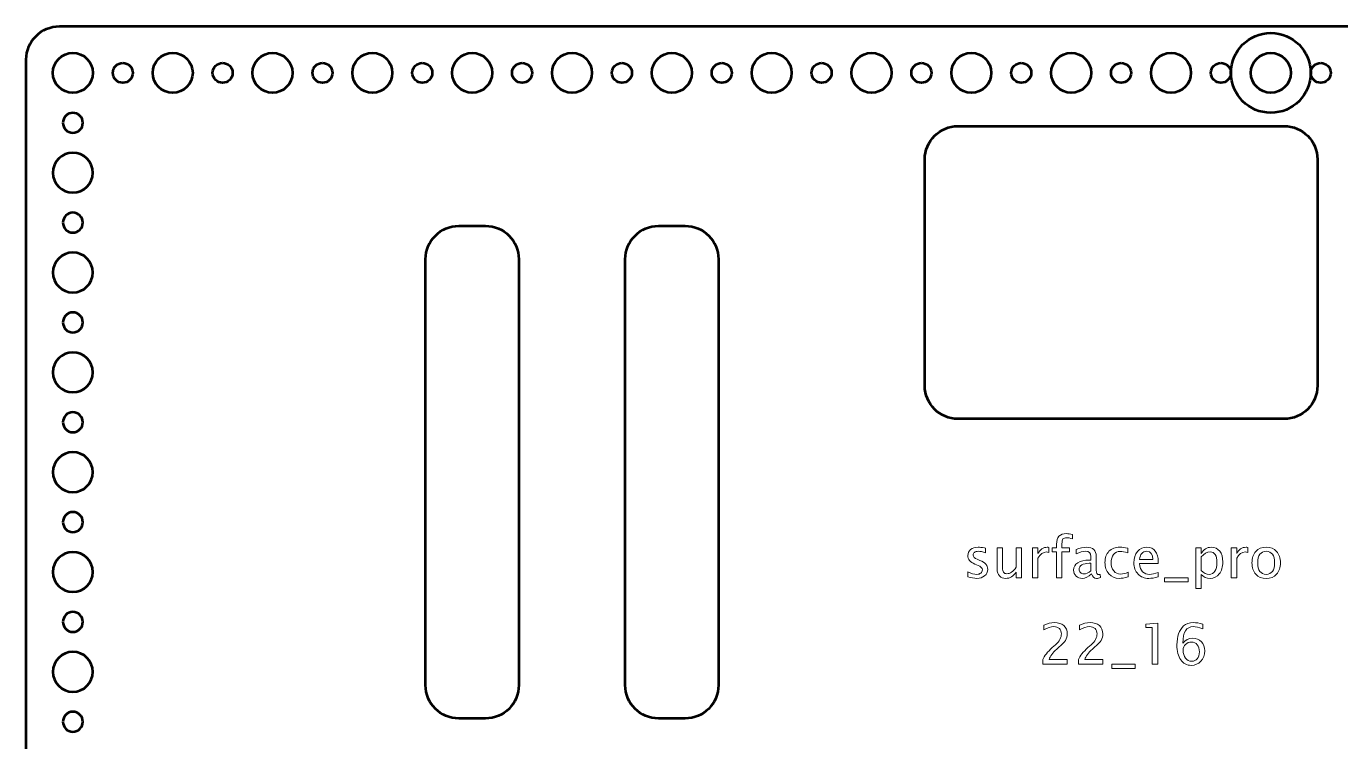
# Model space of a CAD drawing. Header units: centimetres. Extents: x -16.4 to 16.4, y -22.8 to 22.8.
# Drawn here: x -16.45 to 3.3, y 12.07 to 22.82 of the extents above; entities that cross this region are included whole.
import ezdxf

# ---------------------------------------------------------------- set-up
doc = ezdxf.new("R2010")
doc.units = ezdxf.units.CM
doc.header["$MEASUREMENT"] = 0
doc.layers.add('Layer 1', color=7, linetype='Continuous')

msp = doc.modelspace()

# ---------------------------------------------------------------- linework, layer by layer
at = {"layer": 'Layer 1', "color": 4, "lineweight": 53}
msp.add_ellipse((2.24999, 22.12499), major_axis=(0, 0.60001), ratio=1, dxfattribs=at)
at = {"layer": 'Layer 1', "lineweight": 53}
for centre, major_axis in [((-15.75001, 22.12499), (0, 0.30001)), ((-14.25001, 22.12499), (0, 0.30001)), ((-12.75001, 22.12499), (0, 0.30001)), ((-11.25001, 22.12499), (0, 0.30001)), ((-9.75001, 22.12499), (0, 0.30001)), ((-8.25001, 22.12499), (0, 0.30001)), ((-6.75001, 22.12499), (0, 0.30001)), ((-5.25001, 22.12499), (0, 0.30001)), ((-3.75001, 22.12499), (0, 0.30001)), ((-2.25001, 22.12499), (0, 0.30001)), ((-0.75001, 22.12499), (0, 0.30001)), ((0.74999, 22.12499), (0, 0.30001)), ((2.24999, 22.12499), (0, 0.30001)), ((-15, 22.125), (0, 0.15)), ((-13.5, 22.125), (0, 0.15)), ((-12, 22.125), (0, 0.15)), ((-10.5, 22.125), (0, 0.15)), ((-9, 22.125), (0, 0.15)), ((-7.5, 22.125), (0, 0.15)), ((-6, 22.125), (0, 0.15)), ((-4.5, 22.125), (0, 0.15)), ((-3, 22.125), (0, 0.15)), ((-1.5, 22.125), (0, 0.15)), ((0, 22.125), (0, 0.15)), ((1.5, 22.125), (0, 0.15)), ((3, 22.125), (0, 0.15))]:
    msp.add_ellipse(centre, major_axis=major_axis, ratio=1, dxfattribs=at)
for points, knots in [([(16.45, 1.675), (16.45, 1.675), (16.45, 22.325), (16.45, 22.325), (16.45, 22.325), (16.45, 22.60114), (16.22614, 22.825), (15.95, 22.825), (15.95, 22.825), (15.95, 22.825), (-15.95, 22.825), (-15.95, 22.825), (-15.95, 22.825), (-16.22614, 22.825), (-16.45, 22.60114), (-16.45, 22.325), (-16.45, 22.325), (-16.45, 22.325), (-16.45, 9.325), (-16.45, 9.325), (-16.45, 9.325), (-16.45, 9.325), (-15.05, 9.325), (-15.05, 9.325), (-15.05, 9.325), (-14.77386, 9.325), (-14.55, 9.10114), (-14.55, 8.825), (-14.55, 8.825), (-14.55, 8.825), (-14.55, 5.425), (-14.55, 5.425), (-14.55, 5.425), (-14.55, 5.14886), (-14.77386, 4.925), (-15.05, 4.925), (-15.05, 4.925), (-15.05, 4.925), (-16.45, 4.925), (-16.45, 4.925), (-16.45, 4.925), (-16.45, 4.925), (-16.45, 1.675), (-16.45, 1.675), (-16.45, 1.675), (-16.45, 1.39886), (-16.22614, 1.175), (-15.95, 1.175), (-15.95, 1.175), (-15.95, 1.175), (15.95, 1.175), (15.95, 1.175), (15.95, 1.175), (16.22614, 1.175), (16.45, 1.39886), (16.45, 1.675)], [0, 0, 0, 0, 0.06666667, 0.06666667, 0.06666667, 0.06666667, 0.13333333, 0.13333333, 0.13333333, 0.13333333, 0.2, 0.2, 0.2, 0.2, 0.26666667, 0.26666667, 0.26666667, 0.26666667, 0.33333333, 0.33333333, 0.33333333, 0.33333333, 0.4, 0.4, 0.4, 0.4, 0.46666667, 0.46666667, 0.46666667, 0.46666667, 0.53333333, 0.53333333, 0.53333333, 0.53333333, 0.6, 0.6, 0.6, 0.6, 0.66666667, 0.66666667, 0.66666667, 0.66666667, 0.73333333, 0.73333333, 0.73333333, 0.73333333, 0.8, 0.8, 0.8, 0.8, 0.86666667, 0.86666667, 0.86666667, 0.86666667, 1, 1, 1, 1]), ([(-15.9, 21.375), (-15.9, 21.45784), (-15.83284, 21.525), (-15.75, 21.525), (-15.75, 21.525), (-15.66716, 21.525), (-15.6, 21.45784), (-15.6, 21.375), (-15.6, 21.375), (-15.6, 21.29216), (-15.66716, 21.225), (-15.75, 21.225), (-15.75, 21.225), (-15.83284, 21.225), (-15.9, 21.29216), (-15.9, 21.375)], [0, 0, 0, 0, 0.2, 0.2, 0.2, 0.2, 0.4, 0.4, 0.4, 0.4, 0.6, 0.6, 0.6, 0.6, 1, 1, 1, 1]), ([(2.95, 17.425), (2.95, 17.425), (2.95, 20.825), (2.95, 20.825), (2.95, 20.825), (2.95, 21.10114), (2.72614, 21.325), (2.45, 21.325), (2.45, 21.325), (2.45, 21.325), (-2.45, 21.325), (-2.45, 21.325), (-2.45, 21.325), (-2.72614, 21.325), (-2.95, 21.10114), (-2.95, 20.825), (-2.95, 20.825), (-2.95, 20.825), (-2.95, 17.425), (-2.95, 17.425), (-2.95, 17.425), (-2.95, 17.14886), (-2.72614, 16.925), (-2.45, 16.925), (-2.45, 16.925), (-2.45, 16.925), (2.45, 16.925), (2.45, 16.925), (2.45, 16.925), (2.72614, 16.925), (2.95, 17.14886), (2.95, 17.425)], [0, 0, 0, 0, 0.11111111, 0.11111111, 0.11111111, 0.11111111, 0.22222222, 0.22222222, 0.22222222, 0.22222222, 0.33333333, 0.33333333, 0.33333333, 0.33333333, 0.44444444, 0.44444444, 0.44444444, 0.44444444, 0.55555556, 0.55555556, 0.55555556, 0.55555556, 0.66666667, 0.66666667, 0.66666667, 0.66666667, 0.77777778, 0.77777778, 0.77777778, 0.77777778, 1, 1, 1, 1]), ([(-16.05, 20.625), (-16.05, 20.79069), (-15.91569, 20.925), (-15.75, 20.925), (-15.75, 20.925), (-15.58431, 20.925), (-15.45, 20.79069), (-15.45, 20.625), (-15.45, 20.625), (-15.45, 20.45931), (-15.58431, 20.325), (-15.75, 20.325), (-15.75, 20.325), (-15.91569, 20.325), (-16.05, 20.45931), (-16.05, 20.625)], [0, 0, 0, 0, 0.2, 0.2, 0.2, 0.2, 0.4, 0.4, 0.4, 0.4, 0.6, 0.6, 0.6, 0.6, 1, 1, 1, 1]), ([(-15.9, 19.875), (-15.9, 19.95784), (-15.83284, 20.025), (-15.75, 20.025), (-15.75, 20.025), (-15.66716, 20.025), (-15.6, 19.95784), (-15.6, 19.875), (-15.6, 19.875), (-15.6, 19.79216), (-15.66716, 19.725), (-15.75, 19.725), (-15.75, 19.725), (-15.83284, 19.725), (-15.9, 19.79216), (-15.9, 19.875)], [0, 0, 0, 0, 0.2, 0.2, 0.2, 0.2, 0.4, 0.4, 0.4, 0.4, 0.6, 0.6, 0.6, 0.6, 1, 1, 1, 1]), ([(-9.05, 12.925), (-9.05, 12.925), (-9.05, 19.325), (-9.05, 19.325), (-9.05, 19.325), (-9.05, 19.60114), (-9.27386, 19.825), (-9.55, 19.825), (-9.55, 19.825), (-9.55, 19.825), (-9.95, 19.825), (-9.95, 19.825), (-9.95, 19.825), (-10.22614, 19.825), (-10.45, 19.60114), (-10.45, 19.325), (-10.45, 19.325), (-10.45, 19.325), (-10.45, 12.925), (-10.45, 12.925), (-10.45, 12.925), (-10.45, 12.64886), (-10.22614, 12.425), (-9.95, 12.425), (-9.95, 12.425), (-9.95, 12.425), (-9.55, 12.425), (-9.55, 12.425), (-9.55, 12.425), (-9.27386, 12.425), (-9.05, 12.64886), (-9.05, 12.925)], [0, 0, 0, 0, 0.11111111, 0.11111111, 0.11111111, 0.11111111, 0.22222222, 0.22222222, 0.22222222, 0.22222222, 0.33333333, 0.33333333, 0.33333333, 0.33333333, 0.44444444, 0.44444444, 0.44444444, 0.44444444, 0.55555556, 0.55555556, 0.55555556, 0.55555556, 0.66666667, 0.66666667, 0.66666667, 0.66666667, 0.77777778, 0.77777778, 0.77777778, 0.77777778, 1, 1, 1, 1]), ([(-6.05, 12.925), (-6.05, 12.925), (-6.05, 19.325), (-6.05, 19.325), (-6.05, 19.325), (-6.05, 19.60114), (-6.27386, 19.825), (-6.55, 19.825), (-6.55, 19.825), (-6.55, 19.825), (-6.95, 19.825), (-6.95, 19.825), (-6.95, 19.825), (-7.22614, 19.825), (-7.45, 19.60114), (-7.45, 19.325), (-7.45, 19.325), (-7.45, 19.325), (-7.45, 12.925), (-7.45, 12.925), (-7.45, 12.925), (-7.45, 12.64886), (-7.22614, 12.425), (-6.95, 12.425), (-6.95, 12.425), (-6.95, 12.425), (-6.55, 12.425), (-6.55, 12.425), (-6.55, 12.425), (-6.27386, 12.425), (-6.05, 12.64886), (-6.05, 12.925)], [0, 0, 0, 0, 0.11111111, 0.11111111, 0.11111111, 0.11111111, 0.22222222, 0.22222222, 0.22222222, 0.22222222, 0.33333333, 0.33333333, 0.33333333, 0.33333333, 0.44444444, 0.44444444, 0.44444444, 0.44444444, 0.55555556, 0.55555556, 0.55555556, 0.55555556, 0.66666667, 0.66666667, 0.66666667, 0.66666667, 0.77777778, 0.77777778, 0.77777778, 0.77777778, 1, 1, 1, 1]), ([(-16.05, 19.125), (-16.05, 19.29069), (-15.91569, 19.425), (-15.75, 19.425), (-15.75, 19.425), (-15.58431, 19.425), (-15.45, 19.29069), (-15.45, 19.125), (-15.45, 19.125), (-15.45, 18.95931), (-15.58431, 18.825), (-15.75, 18.825), (-15.75, 18.825), (-15.91569, 18.825), (-16.05, 18.95931), (-16.05, 19.125)], [0, 0, 0, 0, 0.2, 0.2, 0.2, 0.2, 0.4, 0.4, 0.4, 0.4, 0.6, 0.6, 0.6, 0.6, 1, 1, 1, 1]), ([(-15.9, 18.375), (-15.9, 18.45784), (-15.83284, 18.525), (-15.75, 18.525), (-15.75, 18.525), (-15.66716, 18.525), (-15.6, 18.45784), (-15.6, 18.375), (-15.6, 18.375), (-15.6, 18.29216), (-15.66716, 18.225), (-15.75, 18.225), (-15.75, 18.225), (-15.83284, 18.225), (-15.9, 18.29216), (-15.9, 18.375)], [0, 0, 0, 0, 0.2, 0.2, 0.2, 0.2, 0.4, 0.4, 0.4, 0.4, 0.6, 0.6, 0.6, 0.6, 1, 1, 1, 1]), ([(-16.05, 17.625), (-16.05, 17.79069), (-15.91569, 17.925), (-15.75, 17.925), (-15.75, 17.925), (-15.58431, 17.925), (-15.45, 17.79069), (-15.45, 17.625), (-15.45, 17.625), (-15.45, 17.45931), (-15.58431, 17.325), (-15.75, 17.325), (-15.75, 17.325), (-15.91569, 17.325), (-16.05, 17.45931), (-16.05, 17.625)], [0, 0, 0, 0, 0.2, 0.2, 0.2, 0.2, 0.4, 0.4, 0.4, 0.4, 0.6, 0.6, 0.6, 0.6, 1, 1, 1, 1]), ([(-15.9, 16.875), (-15.9, 16.95784), (-15.83284, 17.025), (-15.75, 17.025), (-15.75, 17.025), (-15.66716, 17.025), (-15.6, 16.95784), (-15.6, 16.875), (-15.6, 16.875), (-15.6, 16.79216), (-15.66716, 16.725), (-15.75, 16.725), (-15.75, 16.725), (-15.83284, 16.725), (-15.9, 16.79216), (-15.9, 16.875)], [0, 0, 0, 0, 0.2, 0.2, 0.2, 0.2, 0.4, 0.4, 0.4, 0.4, 0.6, 0.6, 0.6, 0.6, 1, 1, 1, 1]), ([(-16.05, 16.125), (-16.05, 16.29069), (-15.91569, 16.425), (-15.75, 16.425), (-15.75, 16.425), (-15.58431, 16.425), (-15.45, 16.29069), (-15.45, 16.125), (-15.45, 16.125), (-15.45, 15.95931), (-15.58431, 15.825), (-15.75, 15.825), (-15.75, 15.825), (-15.91569, 15.825), (-16.05, 15.95931), (-16.05, 16.125)], [0, 0, 0, 0, 0.2, 0.2, 0.2, 0.2, 0.4, 0.4, 0.4, 0.4, 0.6, 0.6, 0.6, 0.6, 1, 1, 1, 1]), ([(-15.9, 15.375), (-15.9, 15.45784), (-15.83284, 15.525), (-15.75, 15.525), (-15.75, 15.525), (-15.66716, 15.525), (-15.6, 15.45784), (-15.6, 15.375), (-15.6, 15.375), (-15.6, 15.29216), (-15.66716, 15.225), (-15.75, 15.225), (-15.75, 15.225), (-15.83284, 15.225), (-15.9, 15.29216), (-15.9, 15.375)], [0, 0, 0, 0, 0.2, 0.2, 0.2, 0.2, 0.4, 0.4, 0.4, 0.4, 0.6, 0.6, 0.6, 0.6, 1, 1, 1, 1]), ([(-16.05, 14.625), (-16.05, 14.79069), (-15.91569, 14.925), (-15.75, 14.925), (-15.75, 14.925), (-15.58431, 14.925), (-15.45, 14.79069), (-15.45, 14.625), (-15.45, 14.625), (-15.45, 14.45931), (-15.58431, 14.325), (-15.75, 14.325), (-15.75, 14.325), (-15.91569, 14.325), (-16.05, 14.45931), (-16.05, 14.625)], [0, 0, 0, 0, 0.2, 0.2, 0.2, 0.2, 0.4, 0.4, 0.4, 0.4, 0.6, 0.6, 0.6, 0.6, 1, 1, 1, 1]), ([(-15.9, 13.875), (-15.9, 13.95784), (-15.83284, 14.025), (-15.75, 14.025), (-15.75, 14.025), (-15.66716, 14.025), (-15.6, 13.95784), (-15.6, 13.875), (-15.6, 13.875), (-15.6, 13.79216), (-15.66716, 13.725), (-15.75, 13.725), (-15.75, 13.725), (-15.83284, 13.725), (-15.9, 13.79216), (-15.9, 13.875)], [0, 0, 0, 0, 0.2, 0.2, 0.2, 0.2, 0.4, 0.4, 0.4, 0.4, 0.6, 0.6, 0.6, 0.6, 1, 1, 1, 1]), ([(-16.05, 13.125), (-16.05, 13.29069), (-15.91569, 13.425), (-15.75, 13.425), (-15.75, 13.425), (-15.58431, 13.425), (-15.45, 13.29069), (-15.45, 13.125), (-15.45, 13.125), (-15.45, 12.95931), (-15.58431, 12.825), (-15.75, 12.825), (-15.75, 12.825), (-15.91569, 12.825), (-16.05, 12.95931), (-16.05, 13.125)], [0, 0, 0, 0, 0.2, 0.2, 0.2, 0.2, 0.4, 0.4, 0.4, 0.4, 0.6, 0.6, 0.6, 0.6, 1, 1, 1, 1]), ([(-15.9, 12.375), (-15.9, 12.45784), (-15.83284, 12.525), (-15.75, 12.525), (-15.75, 12.525), (-15.66716, 12.525), (-15.6, 12.45784), (-15.6, 12.375), (-15.6, 12.375), (-15.6, 12.29216), (-15.66716, 12.225), (-15.75, 12.225), (-15.75, 12.225), (-15.83284, 12.225), (-15.9, 12.29216), (-15.9, 12.375)], [0, 0, 0, 0, 0.2, 0.2, 0.2, 0.2, 0.4, 0.4, 0.4, 0.4, 0.6, 0.6, 0.6, 0.6, 1, 1, 1, 1])]:
    msp.add_open_spline(points, degree=3, knots=knots, dxfattribs=at)
at = {"layer": 'Layer 1', "color": 5, "lineweight": 9}
for points, knots in [([(-0.96973, 14.53878), (-0.96973, 14.53878), (-0.96973, 14.92655), (-0.96973, 14.92655), (-0.96973, 14.92655), (-0.96973, 14.92655), (-1.03337, 14.92655), (-1.03337, 14.92655), (-1.03337, 14.92655), (-1.03337, 14.92655), (-1.03337, 14.98752), (-1.03337, 14.98752), (-1.03337, 14.98752), (-1.03337, 14.98752), (-0.96973, 14.98752), (-0.96973, 14.98752), (-0.96973, 14.98752), (-0.96973, 14.98752), (-0.96973, 15.04128), (-0.96973, 15.04128), (-0.96973, 15.04128), (-0.96973, 15.14824), (-0.9209, 15.20172), (-0.82326, 15.20172), (-0.82326, 15.20172), (-0.79588, 15.20172), (-0.76484, 15.19721), (-0.73012, 15.18818), (-0.73012, 15.18818), (-0.73012, 15.18818), (-0.73012, 15.12298), (-0.73012, 15.12298), (-0.73012, 15.12298), (-0.76695, 15.13484), (-0.79644, 15.14076), (-0.8186, 15.14076), (-0.8186, 15.14076), (-0.84555, 15.14076), (-0.8639, 15.13441), (-0.87363, 15.12157), (-0.87363, 15.12157), (-0.88351, 15.10873), (-0.88845, 15.08488), (-0.88845, 15.05003), (-0.88845, 15.05003), (-0.88845, 15.05003), (-0.88845, 14.98752), (-0.88845, 14.98752), (-0.88845, 14.98752), (-0.88845, 14.98752), (-0.7757, 14.98752), (-0.7757, 14.98752), (-0.7757, 14.98752), (-0.7757, 14.98752), (-0.7757, 14.92655), (-0.7757, 14.92655), (-0.7757, 14.92655), (-0.7757, 14.92655), (-0.88845, 14.92655), (-0.88845, 14.92655), (-0.88845, 14.92655), (-0.88845, 14.92655), (-0.88845, 14.53878), (-0.88845, 14.53878), (-0.88845, 14.53878), (-0.88845, 14.53878), (-0.96973, 14.53878), (-0.96973, 14.53878)], [0, 0, 0, 0, 0.05555556, 0.05555556, 0.05555556, 0.05555556, 0.11111111, 0.11111111, 0.11111111, 0.11111111, 0.16666667, 0.16666667, 0.16666667, 0.16666667, 0.22222222, 0.22222222, 0.22222222, 0.22222222, 0.27777778, 0.27777778, 0.27777778, 0.27777778, 0.33333333, 0.33333333, 0.33333333, 0.33333333, 0.38888889, 0.38888889, 0.38888889, 0.38888889, 0.44444444, 0.44444444, 0.44444444, 0.44444444, 0.5, 0.5, 0.5, 0.5, 0.55555556, 0.55555556, 0.55555556, 0.55555556, 0.61111111, 0.61111111, 0.61111111, 0.61111111, 0.66666667, 0.66666667, 0.66666667, 0.66666667, 0.72222222, 0.72222222, 0.72222222, 0.72222222, 0.77777778, 0.77777778, 0.77777778, 0.77777778, 0.83333333, 0.83333333, 0.83333333, 0.83333333, 0.88888889, 0.88888889, 0.88888889, 0.88888889, 1, 1, 1, 1]), ([(-2.30465, 14.55487), (-2.30465, 14.55487), (-2.30465, 14.62937), (-2.30465, 14.62937), (-2.30465, 14.62937), (-2.25145, 14.60284), (-2.2053, 14.58958), (-2.16593, 14.58958), (-2.16593, 14.58958), (-2.14251, 14.58958), (-2.12304, 14.59593), (-2.10765, 14.60863), (-2.10765, 14.60863), (-2.09227, 14.62119), (-2.08451, 14.63699), (-2.08451, 14.65604), (-2.08451, 14.65604), (-2.08451, 14.68384), (-2.1061, 14.70684), (-2.14928, 14.72505), (-2.14928, 14.72505), (-2.14928, 14.72505), (-2.19684, 14.74523), (-2.19684, 14.74523), (-2.19684, 14.74523), (-2.26697, 14.7743), (-2.30211, 14.81635), (-2.30211, 14.87096), (-2.30211, 14.87096), (-2.30211, 14.91004), (-2.28828, 14.94081), (-2.26062, 14.96324), (-2.26062, 14.96324), (-2.23296, 14.98568), (-2.195, 14.99683), (-2.14688, 14.99683), (-2.14688, 14.99683), (-2.12191, 14.99683), (-2.09086, 14.99344), (-2.05403, 14.98653), (-2.05403, 14.98653), (-2.05403, 14.98653), (-2.0371, 14.98328), (-2.0371, 14.98328), (-2.0371, 14.98328), (-2.0371, 14.98328), (-2.0371, 14.91555), (-2.0371, 14.91555), (-2.0371, 14.91555), (-2.0824, 14.92909), (-2.11852, 14.93587), (-2.14547, 14.93587), (-2.14547, 14.93587), (-2.16918, 14.93587), (-2.18795, 14.93065), (-2.2022, 14.92035), (-2.2022, 14.92035), (-2.21631, 14.91004), (-2.22337, 14.89622), (-2.22337, 14.87886), (-2.22337, 14.87886), (-2.22337, 14.85445), (-2.20361, 14.8337), (-2.16396, 14.81691), (-2.16396, 14.81691), (-2.16396, 14.81691), (-2.12487, 14.8004), (-2.12487, 14.8004), (-2.12487, 14.8004), (-2.08056, 14.78177), (-2.04923, 14.76202), (-2.03089, 14.74128), (-2.03089, 14.74128), (-2.0124, 14.72053), (-2.00323, 14.69457), (-2.00323, 14.66352), (-2.00323, 14.66352), (-2.00323, 14.62415), (-2.01875, 14.59184), (-2.04994, 14.56658), (-2.04994, 14.56658), (-2.08098, 14.54132), (-2.12078, 14.52862), (-2.16918, 14.52862), (-2.16918, 14.52862), (-2.20643, 14.52862), (-2.25145, 14.53737), (-2.30465, 14.55487)], [0, 0, 0, 0, 0.04347826, 0.04347826, 0.04347826, 0.04347826, 0.08695652, 0.08695652, 0.08695652, 0.08695652, 0.13043478, 0.13043478, 0.13043478, 0.13043478, 0.17391304, 0.17391304, 0.17391304, 0.17391304, 0.2173913, 0.2173913, 0.2173913, 0.2173913, 0.26086957, 0.26086957, 0.26086957, 0.26086957, 0.30434783, 0.30434783, 0.30434783, 0.30434783, 0.34782609, 0.34782609, 0.34782609, 0.34782609, 0.39130435, 0.39130435, 0.39130435, 0.39130435, 0.43478261, 0.43478261, 0.43478261, 0.43478261, 0.47826087, 0.47826087, 0.47826087, 0.47826087, 0.52173913, 0.52173913, 0.52173913, 0.52173913, 0.56521739, 0.56521739, 0.56521739, 0.56521739, 0.60869565, 0.60869565, 0.60869565, 0.60869565, 0.65217391, 0.65217391, 0.65217391, 0.65217391, 0.69565217, 0.69565217, 0.69565217, 0.69565217, 0.73913043, 0.73913043, 0.73913043, 0.73913043, 0.7826087, 0.7826087, 0.7826087, 0.7826087, 0.82608696, 0.82608696, 0.82608696, 0.82608696, 0.86956522, 0.86956522, 0.86956522, 0.86956522, 0.91304348, 0.91304348, 0.91304348, 0.91304348, 1, 1, 1, 1]), ([(-1.57581, 14.53878), (-1.57581, 14.53878), (-1.57581, 14.62316), (-1.57581, 14.62316), (-1.57581, 14.62316), (-1.61913, 14.56009), (-1.67176, 14.52862), (-1.73357, 14.52862), (-1.73357, 14.52862), (-1.7728, 14.52862), (-1.80398, 14.5409), (-1.82713, 14.56559), (-1.82713, 14.56559), (-1.85041, 14.59029), (-1.86198, 14.62345), (-1.86198, 14.66536), (-1.86198, 14.66536), (-1.86198, 14.66536), (-1.86198, 14.98752), (-1.86198, 14.98752), (-1.86198, 14.98752), (-1.86198, 14.98752), (-1.7807, 14.98752), (-1.7807, 14.98752), (-1.7807, 14.98752), (-1.7807, 14.98752), (-1.7807, 14.69189), (-1.7807, 14.69189), (-1.7807, 14.69189), (-1.7807, 14.65816), (-1.77576, 14.63431), (-1.76602, 14.6202), (-1.76602, 14.6202), (-1.75615, 14.60595), (-1.73978, 14.59889), (-1.71678, 14.59889), (-1.71678, 14.59889), (-1.6671, 14.59889), (-1.61997, 14.63149), (-1.57581, 14.69683), (-1.57581, 14.69683), (-1.57581, 14.69683), (-1.57581, 14.98752), (-1.57581, 14.98752), (-1.57581, 14.98752), (-1.57581, 14.98752), (-1.49452, 14.98752), (-1.49452, 14.98752), (-1.49452, 14.98752), (-1.49452, 14.98752), (-1.49452, 14.53878), (-1.49452, 14.53878), (-1.49452, 14.53878), (-1.49452, 14.53878), (-1.57581, 14.53878), (-1.57581, 14.53878)], [0, 0, 0, 0, 0.06666667, 0.06666667, 0.06666667, 0.06666667, 0.13333333, 0.13333333, 0.13333333, 0.13333333, 0.2, 0.2, 0.2, 0.2, 0.26666667, 0.26666667, 0.26666667, 0.26666667, 0.33333333, 0.33333333, 0.33333333, 0.33333333, 0.4, 0.4, 0.4, 0.4, 0.46666667, 0.46666667, 0.46666667, 0.46666667, 0.53333333, 0.53333333, 0.53333333, 0.53333333, 0.6, 0.6, 0.6, 0.6, 0.66666667, 0.66666667, 0.66666667, 0.66666667, 0.73333333, 0.73333333, 0.73333333, 0.73333333, 0.8, 0.8, 0.8, 0.8, 0.86666667, 0.86666667, 0.86666667, 0.86666667, 1, 1, 1, 1]), ([(-1.3314, 14.53878), (-1.3314, 14.53878), (-1.3314, 14.98752), (-1.3314, 14.98752), (-1.3314, 14.98752), (-1.3314, 14.98752), (-1.25012, 14.98752), (-1.25012, 14.98752), (-1.25012, 14.98752), (-1.25012, 14.98752), (-1.25012, 14.90271), (-1.25012, 14.90271), (-1.25012, 14.90271), (-1.2178, 14.9655), (-1.17096, 14.99683), (-1.10943, 14.99683), (-1.10943, 14.99683), (-1.10111, 14.99683), (-1.09236, 14.99612), (-1.08333, 14.99471), (-1.08333, 14.99471), (-1.08333, 14.99471), (-1.08333, 14.91865), (-1.08333, 14.91865), (-1.08333, 14.91865), (-1.09744, 14.92331), (-1.10985, 14.92571), (-1.12058, 14.92571), (-1.12058, 14.92571), (-1.17223, 14.92571), (-1.21541, 14.89523), (-1.25012, 14.83413), (-1.25012, 14.83413), (-1.25012, 14.83413), (-1.25012, 14.53878), (-1.25012, 14.53878), (-1.25012, 14.53878), (-1.25012, 14.53878), (-1.3314, 14.53878), (-1.3314, 14.53878)], [0, 0, 0, 0, 0.09090909, 0.09090909, 0.09090909, 0.09090909, 0.18181818, 0.18181818, 0.18181818, 0.18181818, 0.27272727, 0.27272727, 0.27272727, 0.27272727, 0.36363636, 0.36363636, 0.36363636, 0.36363636, 0.45454545, 0.45454545, 0.45454545, 0.45454545, 0.54545455, 0.54545455, 0.54545455, 0.54545455, 0.63636364, 0.63636364, 0.63636364, 0.63636364, 0.72727273, 0.72727273, 0.72727273, 0.72727273, 0.81818182, 0.81818182, 0.81818182, 0.81818182, 1, 1, 1, 1]), ([(-0.4424, 14.59593), (-0.49122, 14.55106), (-0.53821, 14.52862), (-0.58337, 14.52862), (-0.58337, 14.52862), (-0.62048, 14.52862), (-0.65138, 14.54019), (-0.6758, 14.56347), (-0.6758, 14.56347), (-0.70035, 14.58676), (-0.71263, 14.61611), (-0.71263, 14.65153), (-0.71263, 14.65153), (-0.71263, 14.70049), (-0.69202, 14.73817), (-0.65082, 14.76442), (-0.65082, 14.76442), (-0.60961, 14.79066), (-0.55049, 14.80379), (-0.47344, 14.80379), (-0.47344, 14.80379), (-0.47344, 14.80379), (-0.45439, 14.80379), (-0.45439, 14.80379), (-0.45439, 14.80379), (-0.45439, 14.80379), (-0.45439, 14.85783), (-0.45439, 14.85783), (-0.45439, 14.85783), (-0.45439, 14.9099), (-0.48149, 14.93587), (-0.53581, 14.93587), (-0.53581, 14.93587), (-0.57786, 14.93587), (-0.62387, 14.9226), (-0.67368, 14.89607), (-0.67368, 14.89607), (-0.67368, 14.89607), (-0.67368, 14.96296), (-0.67368, 14.96296), (-0.67368, 14.96296), (-0.61893, 14.98554), (-0.56728, 14.99683), (-0.51888, 14.99683), (-0.51888, 14.99683), (-0.46907, 14.99683), (-0.43224, 14.98554), (-0.40867, 14.96282), (-0.40867, 14.96282), (-0.38497, 14.9401), (-0.37311, 14.90511), (-0.37311, 14.85783), (-0.37311, 14.85783), (-0.37311, 14.85783), (-0.37311, 14.65506), (-0.37311, 14.65506), (-0.37311, 14.65506), (-0.37311, 14.60863), (-0.35886, 14.58535), (-0.33021, 14.58535), (-0.33021, 14.58535), (-0.32669, 14.58535), (-0.32146, 14.58591), (-0.31455, 14.58704), (-0.31455, 14.58704), (-0.31455, 14.58704), (-0.30876, 14.54188), (-0.30876, 14.54188), (-0.30876, 14.54188), (-0.32725, 14.53299), (-0.34757, 14.52862), (-0.36987, 14.52862), (-0.36987, 14.52862), (-0.40783, 14.52862), (-0.43196, 14.55106), (-0.4424, 14.59593)], [0, 0, 0, 0, 0.05, 0.05, 0.05, 0.05, 0.1, 0.1, 0.1, 0.1, 0.15, 0.15, 0.15, 0.15, 0.2, 0.2, 0.2, 0.2, 0.25, 0.25, 0.25, 0.25, 0.3, 0.3, 0.3, 0.3, 0.35, 0.35, 0.35, 0.35, 0.4, 0.4, 0.4, 0.4, 0.45, 0.45, 0.45, 0.45, 0.5, 0.5, 0.5, 0.5, 0.55, 0.55, 0.55, 0.55, 0.6, 0.6, 0.6, 0.6, 0.65, 0.65, 0.65, 0.65, 0.7, 0.7, 0.7, 0.7, 0.75, 0.75, 0.75, 0.75, 0.8, 0.8, 0.8, 0.8, 0.85, 0.85, 0.85, 0.85, 0.9, 0.9, 0.9, 0.9, 1, 1, 1, 1]), ([(0.10539, 14.55233), (0.05276, 14.53652), (0.00732, 14.52862), (-0.03092, 14.52862), (-0.03092, 14.52862), (-0.0916, 14.52862), (-0.14183, 14.55106), (-0.18177, 14.59579), (-0.18177, 14.59579), (-0.2217, 14.64066), (-0.24174, 14.69725), (-0.24174, 14.76541), (-0.24174, 14.76541), (-0.24174, 14.83822), (-0.22198, 14.89509), (-0.18247, 14.93573), (-0.18247, 14.93573), (-0.14296, 14.97651), (-0.08779, 14.99683), (-0.01695, 14.99683), (-0.01695, 14.99683), (0.01791, 14.99683), (0.05713, 14.99203), (0.10031, 14.98244), (0.10031, 14.98244), (0.10031, 14.98244), (0.10031, 14.91385), (0.10031, 14.91385), (0.10031, 14.91385), (0.05445, 14.9274), (0.01706, 14.93417), (-0.01173, 14.93417), (-0.01173, 14.93417), (-0.0535, 14.93417), (-0.08694, 14.91851), (-0.11192, 14.88733), (-0.11192, 14.88733), (-0.13689, 14.85614), (-0.14945, 14.81451), (-0.14945, 14.76258), (-0.14945, 14.76258), (-0.14945, 14.71221), (-0.13647, 14.67157), (-0.11065, 14.64038), (-0.11065, 14.64038), (-0.08482, 14.60934), (-0.0511, 14.59381), (-0.00919, 14.59381), (-0.00919, 14.59381), (0.02792, 14.59381), (0.06602, 14.60341), (0.10539, 14.6226), (0.10539, 14.6226), (0.10539, 14.6226), (0.10539, 14.55233), (0.10539, 14.55233)], [0, 0, 0, 0, 0.06666667, 0.06666667, 0.06666667, 0.06666667, 0.13333333, 0.13333333, 0.13333333, 0.13333333, 0.2, 0.2, 0.2, 0.2, 0.26666667, 0.26666667, 0.26666667, 0.26666667, 0.33333333, 0.33333333, 0.33333333, 0.33333333, 0.4, 0.4, 0.4, 0.4, 0.46666667, 0.46666667, 0.46666667, 0.46666667, 0.53333333, 0.53333333, 0.53333333, 0.53333333, 0.6, 0.6, 0.6, 0.6, 0.66666667, 0.66666667, 0.66666667, 0.66666667, 0.73333333, 0.73333333, 0.73333333, 0.73333333, 0.8, 0.8, 0.8, 0.8, 0.86666667, 0.86666667, 0.86666667, 0.86666667, 1, 1, 1, 1]), ([(0.55681, 14.55317), (0.5022, 14.5368), (0.4555, 14.52862), (0.41655, 14.52862), (0.41655, 14.52862), (0.35009, 14.52862), (0.29604, 14.55063), (0.25441, 14.59452), (0.25441, 14.59452), (0.21278, 14.6384), (0.1919, 14.69527), (0.1919, 14.76526), (0.1919, 14.76526), (0.1919, 14.83314), (0.21024, 14.88888), (0.24707, 14.93248), (0.24707, 14.93248), (0.2839, 14.97594), (0.33104, 14.99768), (0.38847, 14.99768), (0.38847, 14.99768), (0.4428, 14.99768), (0.48485, 14.97834), (0.51448, 14.93968), (0.51448, 14.93968), (0.54411, 14.90101), (0.55893, 14.84626), (0.55893, 14.77528), (0.55893, 14.77528), (0.55893, 14.77528), (0.55851, 14.75045), (0.55851, 14.75045), (0.55851, 14.75045), (0.55851, 14.75045), (0.27487, 14.75045), (0.27487, 14.75045), (0.27487, 14.75045), (0.28673, 14.6432), (0.33908, 14.58958), (0.43179, 14.58958), (0.43179, 14.58958), (0.4658, 14.58958), (0.50743, 14.59918), (0.55681, 14.61837), (0.55681, 14.61837), (0.55681, 14.61837), (0.55681, 14.55317), (0.55681, 14.55317)], [0, 0, 0, 0, 0.07692308, 0.07692308, 0.07692308, 0.07692308, 0.15384615, 0.15384615, 0.15384615, 0.15384615, 0.23076923, 0.23076923, 0.23076923, 0.23076923, 0.30769231, 0.30769231, 0.30769231, 0.30769231, 0.38461538, 0.38461538, 0.38461538, 0.38461538, 0.46153846, 0.46153846, 0.46153846, 0.46153846, 0.53846154, 0.53846154, 0.53846154, 0.53846154, 0.61538462, 0.61538462, 0.61538462, 0.61538462, 0.69230769, 0.69230769, 0.69230769, 0.69230769, 0.76923077, 0.76923077, 0.76923077, 0.76923077, 0.84615385, 0.84615385, 0.84615385, 0.84615385, 1, 1, 1, 1]), ([(0.27911, 14.81141), (0.27911, 14.81141), (0.47723, 14.81141), (0.47723, 14.81141), (0.47723, 14.81141), (0.47723, 14.89495), (0.44604, 14.93671), (0.38381, 14.93671), (0.38381, 14.93671), (0.32116, 14.93671), (0.2863, 14.89495), (0.27911, 14.81141)], [0, 0, 0, 0, 0.25, 0.25, 0.25, 0.25, 0.5, 0.5, 0.5, 0.5, 1, 1, 1, 1]), ([(1.12254, 14.37537), (1.12254, 14.37537), (1.12254, 14.98752), (1.12254, 14.98752), (1.12254, 14.98752), (1.12254, 14.98752), (1.20382, 14.98752), (1.20382, 14.98752), (1.20382, 14.98752), (1.20382, 14.98752), (1.20382, 14.90271), (1.20382, 14.90271), (1.20382, 14.90271), (1.23712, 14.9655), (1.28722, 14.99683), (1.35396, 14.99683), (1.35396, 14.99683), (1.40801, 14.99683), (1.45048, 14.97721), (1.48153, 14.93784), (1.48153, 14.93784), (1.51257, 14.89847), (1.5281, 14.84471), (1.5281, 14.77655), (1.5281, 14.77655), (1.5281, 14.70233), (1.51046, 14.64236), (1.47532, 14.59692), (1.47532, 14.59692), (1.44018, 14.55134), (1.3939, 14.52862), (1.33661, 14.52862), (1.33661, 14.52862), (1.28341, 14.52862), (1.2391, 14.54894), (1.20382, 14.58972), (1.20382, 14.58972), (1.20382, 14.58972), (1.20382, 14.37537), (1.20382, 14.37537), (1.20382, 14.37537), (1.20382, 14.37537), (1.12254, 14.37537), (1.12254, 14.37537)], [0, 0, 0, 0, 0.08333333, 0.08333333, 0.08333333, 0.08333333, 0.16666667, 0.16666667, 0.16666667, 0.16666667, 0.25, 0.25, 0.25, 0.25, 0.33333333, 0.33333333, 0.33333333, 0.33333333, 0.41666667, 0.41666667, 0.41666667, 0.41666667, 0.5, 0.5, 0.5, 0.5, 0.58333333, 0.58333333, 0.58333333, 0.58333333, 0.66666667, 0.66666667, 0.66666667, 0.66666667, 0.75, 0.75, 0.75, 0.75, 0.83333333, 0.83333333, 0.83333333, 0.83333333, 1, 1, 1, 1]), ([(1.20382, 14.64574), (1.24573, 14.60835), (1.28567, 14.58958), (1.32362, 14.58958), (1.32362, 14.58958), (1.36102, 14.58958), (1.38995, 14.60524), (1.41027, 14.63643), (1.41027, 14.63643), (1.43073, 14.66761), (1.44089, 14.7115), (1.44089, 14.76823), (1.44089, 14.76823), (1.44089, 14.87321), (1.40617, 14.92571), (1.33675, 14.92571), (1.33675, 14.92571), (1.29131, 14.92571), (1.247, 14.90115), (1.20382, 14.85191), (1.20382, 14.85191), (1.20382, 14.85191), (1.20382, 14.64574), (1.20382, 14.64574)], [0, 0, 0, 0, 0.14285714, 0.14285714, 0.14285714, 0.14285714, 0.28571429, 0.28571429, 0.28571429, 0.28571429, 0.42857143, 0.42857143, 0.42857143, 0.42857143, 0.57142857, 0.57142857, 0.57142857, 0.57142857, 0.71428571, 0.71428571, 0.71428571, 0.71428571, 1, 1, 1, 1]), ([(1.65538, 14.53878), (1.65538, 14.53878), (1.65538, 14.98752), (1.65538, 14.98752), (1.65538, 14.98752), (1.65538, 14.98752), (1.73666, 14.98752), (1.73666, 14.98752), (1.73666, 14.98752), (1.73666, 14.98752), (1.73666, 14.90271), (1.73666, 14.90271), (1.73666, 14.90271), (1.76898, 14.9655), (1.81582, 14.99683), (1.87735, 14.99683), (1.87735, 14.99683), (1.88567, 14.99683), (1.89442, 14.99612), (1.90345, 14.99471), (1.90345, 14.99471), (1.90345, 14.99471), (1.90345, 14.91865), (1.90345, 14.91865), (1.90345, 14.91865), (1.88934, 14.92331), (1.87693, 14.92571), (1.8662, 14.92571), (1.8662, 14.92571), (1.81455, 14.92571), (1.77137, 14.89523), (1.73666, 14.83413), (1.73666, 14.83413), (1.73666, 14.83413), (1.73666, 14.53878), (1.73666, 14.53878), (1.73666, 14.53878), (1.73666, 14.53878), (1.65538, 14.53878), (1.65538, 14.53878)], [0, 0, 0, 0, 0.09090909, 0.09090909, 0.09090909, 0.09090909, 0.18181818, 0.18181818, 0.18181818, 0.18181818, 0.27272727, 0.27272727, 0.27272727, 0.27272727, 0.36363636, 0.36363636, 0.36363636, 0.36363636, 0.45454545, 0.45454545, 0.45454545, 0.45454545, 0.54545455, 0.54545455, 0.54545455, 0.54545455, 0.63636364, 0.63636364, 0.63636364, 0.63636364, 0.72727273, 0.72727273, 0.72727273, 0.72727273, 0.81818182, 0.81818182, 0.81818182, 0.81818182, 1, 1, 1, 1]), ([(2.18046, 14.52862), (2.11456, 14.52862), (2.06235, 14.54965), (2.02396, 14.5917), (2.02396, 14.5917), (1.98544, 14.63375), (1.96625, 14.6909), (1.96625, 14.76301), (1.96625, 14.76301), (1.96625, 14.83497), (1.98544, 14.89198), (2.02396, 14.93389), (2.02396, 14.93389), (2.06235, 14.9758), (2.11456, 14.99683), (2.18046, 14.99683), (2.18046, 14.99683), (2.24636, 14.99683), (2.29857, 14.9758), (2.33695, 14.93389), (2.33695, 14.93389), (2.37547, 14.89198), (2.39467, 14.83497), (2.39467, 14.76301), (2.39467, 14.76301), (2.39467, 14.6909), (2.37547, 14.63375), (2.33695, 14.5917), (2.33695, 14.5917), (2.29857, 14.54965), (2.24636, 14.52862), (2.18046, 14.52862)], [0, 0, 0, 0, 0.11111111, 0.11111111, 0.11111111, 0.11111111, 0.22222222, 0.22222222, 0.22222222, 0.22222222, 0.33333333, 0.33333333, 0.33333333, 0.33333333, 0.44444444, 0.44444444, 0.44444444, 0.44444444, 0.55555556, 0.55555556, 0.55555556, 0.55555556, 0.66666667, 0.66666667, 0.66666667, 0.66666667, 0.77777778, 0.77777778, 0.77777778, 0.77777778, 1, 1, 1, 1]), ([(2.18032, 14.58958), (2.22053, 14.58958), (2.25186, 14.60468), (2.27416, 14.63502), (2.27416, 14.63502), (2.29631, 14.66522), (2.30746, 14.70797), (2.30746, 14.76301), (2.30746, 14.76301), (2.30746, 14.8179), (2.29631, 14.86051), (2.27416, 14.89071), (2.27416, 14.89071), (2.25186, 14.92077), (2.22053, 14.93587), (2.18032, 14.93587), (2.18032, 14.93587), (2.13996, 14.93587), (2.10863, 14.92077), (2.08662, 14.89071), (2.08662, 14.89071), (2.06446, 14.86051), (2.05346, 14.8179), (2.05346, 14.76301), (2.05346, 14.76301), (2.05346, 14.70797), (2.06446, 14.66522), (2.08662, 14.63502), (2.08662, 14.63502), (2.10863, 14.60468), (2.13996, 14.58958), (2.18032, 14.58958)], [0, 0, 0, 0, 0.11111111, 0.11111111, 0.11111111, 0.11111111, 0.22222222, 0.22222222, 0.22222222, 0.22222222, 0.33333333, 0.33333333, 0.33333333, 0.33333333, 0.44444444, 0.44444444, 0.44444444, 0.44444444, 0.55555556, 0.55555556, 0.55555556, 0.55555556, 0.66666667, 0.66666667, 0.66666667, 0.66666667, 0.77777778, 0.77777778, 0.77777778, 0.77777778, 1, 1, 1, 1]), ([(-0.45439, 14.64024), (-0.45439, 14.64024), (-0.45439, 14.75553), (-0.45439, 14.75553), (-0.45439, 14.75553), (-0.45439, 14.75553), (-0.4805, 14.75637), (-0.4805, 14.75637), (-0.4805, 14.75637), (-0.52565, 14.75637), (-0.56206, 14.74805), (-0.58986, 14.7314), (-0.58986, 14.7314), (-0.61752, 14.71461), (-0.63135, 14.69245), (-0.63135, 14.66479), (-0.63135, 14.66479), (-0.63135, 14.64546), (-0.62443, 14.62909), (-0.61074, 14.61569), (-0.61074, 14.61569), (-0.59691, 14.60228), (-0.58012, 14.59551), (-0.56023, 14.59551), (-0.56023, 14.59551), (-0.52636, 14.59551), (-0.49108, 14.61046), (-0.45439, 14.64024)], [0, 0, 0, 0, 0.125, 0.125, 0.125, 0.125, 0.25, 0.25, 0.25, 0.25, 0.375, 0.375, 0.375, 0.375, 0.5, 0.5, 0.5, 0.5, 0.625, 0.625, 0.625, 0.625, 0.75, 0.75, 0.75, 0.75, 1, 1, 1, 1]), ([(0.65348, 14.47782), (0.65348, 14.47782), (0.65348, 14.53878), (0.65348, 14.53878), (0.65348, 14.53878), (0.65348, 14.53878), (1.00569, 14.53878), (1.00569, 14.53878), (1.00569, 14.53878), (1.00569, 14.53878), (1.00569, 14.47782), (1.00569, 14.47782), (1.00569, 14.47782), (1.00569, 14.47782), (0.65348, 14.47782), (0.65348, 14.47782)], [0, 0, 0, 0, 0.2, 0.2, 0.2, 0.2, 0.4, 0.4, 0.4, 0.4, 0.6, 0.6, 0.6, 0.6, 1, 1, 1, 1]), ([(-1.17674, 13.23774), (-1.17674, 13.23774), (-1.17674, 13.30886), (-1.17674, 13.30886), (-1.17674, 13.30886), (-1.15303, 13.36432), (-1.10519, 13.42485), (-1.03308, 13.49019), (-1.03308, 13.49019), (-1.03308, 13.49019), (-0.98652, 13.53196), (-0.98652, 13.53196), (-0.98652, 13.53196), (-0.92655, 13.58643), (-0.89649, 13.64033), (-0.89649, 13.69395), (-0.89649, 13.69395), (-0.89649, 13.72824), (-0.90679, 13.75506), (-0.92725, 13.77467), (-0.92725, 13.77467), (-0.94771, 13.79428), (-0.97608, 13.80416), (-1.01206, 13.80416), (-1.01206, 13.80416), (-1.05411, 13.80416), (-1.10392, 13.78808), (-1.1615, 13.7559), (-1.1615, 13.7559), (-1.1615, 13.7559), (-1.1615, 13.82702), (-1.1615, 13.82702), (-1.1615, 13.82702), (-1.10717, 13.85242), (-1.05312, 13.86512), (-0.99922, 13.86512), (-0.99922, 13.86512), (-0.94193, 13.86512), (-0.89592, 13.84974), (-0.86121, 13.81884), (-0.86121, 13.81884), (-0.82664, 13.78793), (-0.80928, 13.74701), (-0.80928, 13.69593), (-0.80928, 13.69593), (-0.80928, 13.65924), (-0.81803, 13.62664), (-0.83553, 13.59828), (-0.83553, 13.59828), (-0.85317, 13.56978), (-0.88576, 13.53534), (-0.9336, 13.4947), (-0.9336, 13.4947), (-0.9336, 13.4947), (-0.96507, 13.46789), (-0.96507, 13.46789), (-0.96507, 13.46789), (-1.03054, 13.41244), (-1.06836, 13.35938), (-1.07852, 13.30886), (-1.07852, 13.30886), (-1.07852, 13.30886), (-0.81182, 13.30886), (-0.81182, 13.30886), (-0.81182, 13.30886), (-0.81182, 13.30886), (-0.81182, 13.23774), (-0.81182, 13.23774), (-0.81182, 13.23774), (-0.81182, 13.23774), (-1.17674, 13.23774), (-1.17674, 13.23774)], [0, 0, 0, 0, 0.05263158, 0.05263158, 0.05263158, 0.05263158, 0.10526316, 0.10526316, 0.10526316, 0.10526316, 0.15789474, 0.15789474, 0.15789474, 0.15789474, 0.21052632, 0.21052632, 0.21052632, 0.21052632, 0.26315789, 0.26315789, 0.26315789, 0.26315789, 0.31578947, 0.31578947, 0.31578947, 0.31578947, 0.36842105, 0.36842105, 0.36842105, 0.36842105, 0.42105263, 0.42105263, 0.42105263, 0.42105263, 0.47368421, 0.47368421, 0.47368421, 0.47368421, 0.52631579, 0.52631579, 0.52631579, 0.52631579, 0.57894737, 0.57894737, 0.57894737, 0.57894737, 0.63157895, 0.63157895, 0.63157895, 0.63157895, 0.68421053, 0.68421053, 0.68421053, 0.68421053, 0.73684211, 0.73684211, 0.73684211, 0.73684211, 0.78947368, 0.78947368, 0.78947368, 0.78947368, 0.84210526, 0.84210526, 0.84210526, 0.84210526, 0.89473684, 0.89473684, 0.89473684, 0.89473684, 1, 1, 1, 1]), ([(-0.64136, 13.23774), (-0.64136, 13.23774), (-0.64136, 13.30886), (-0.64136, 13.30886), (-0.64136, 13.30886), (-0.61765, 13.36432), (-0.56981, 13.42485), (-0.4977, 13.49019), (-0.4977, 13.49019), (-0.4977, 13.49019), (-0.45114, 13.53196), (-0.45114, 13.53196), (-0.45114, 13.53196), (-0.39117, 13.58643), (-0.36111, 13.64033), (-0.36111, 13.69395), (-0.36111, 13.69395), (-0.36111, 13.72824), (-0.37141, 13.75506), (-0.39187, 13.77467), (-0.39187, 13.77467), (-0.41233, 13.79428), (-0.4407, 13.80416), (-0.47668, 13.80416), (-0.47668, 13.80416), (-0.51873, 13.80416), (-0.56854, 13.78808), (-0.62612, 13.7559), (-0.62612, 13.7559), (-0.62612, 13.7559), (-0.62612, 13.82702), (-0.62612, 13.82702), (-0.62612, 13.82702), (-0.57179, 13.85242), (-0.51774, 13.86512), (-0.46384, 13.86512), (-0.46384, 13.86512), (-0.40655, 13.86512), (-0.36054, 13.84974), (-0.32583, 13.81884), (-0.32583, 13.81884), (-0.29126, 13.78793), (-0.2739, 13.74701), (-0.2739, 13.69593), (-0.2739, 13.69593), (-0.2739, 13.65924), (-0.28265, 13.62664), (-0.30015, 13.59828), (-0.30015, 13.59828), (-0.31779, 13.56978), (-0.35038, 13.53534), (-0.39822, 13.4947), (-0.39822, 13.4947), (-0.39822, 13.4947), (-0.42969, 13.46789), (-0.42969, 13.46789), (-0.42969, 13.46789), (-0.49516, 13.41244), (-0.53298, 13.35938), (-0.54314, 13.30886), (-0.54314, 13.30886), (-0.54314, 13.30886), (-0.27644, 13.30886), (-0.27644, 13.30886), (-0.27644, 13.30886), (-0.27644, 13.30886), (-0.27644, 13.23774), (-0.27644, 13.23774), (-0.27644, 13.23774), (-0.27644, 13.23774), (-0.64136, 13.23774), (-0.64136, 13.23774)], [0, 0, 0, 0, 0.05263158, 0.05263158, 0.05263158, 0.05263158, 0.10526316, 0.10526316, 0.10526316, 0.10526316, 0.15789474, 0.15789474, 0.15789474, 0.15789474, 0.21052632, 0.21052632, 0.21052632, 0.21052632, 0.26315789, 0.26315789, 0.26315789, 0.26315789, 0.31578947, 0.31578947, 0.31578947, 0.31578947, 0.36842105, 0.36842105, 0.36842105, 0.36842105, 0.42105263, 0.42105263, 0.42105263, 0.42105263, 0.47368421, 0.47368421, 0.47368421, 0.47368421, 0.52631579, 0.52631579, 0.52631579, 0.52631579, 0.57894737, 0.57894737, 0.57894737, 0.57894737, 0.63157895, 0.63157895, 0.63157895, 0.63157895, 0.68421053, 0.68421053, 0.68421053, 0.68421053, 0.73684211, 0.73684211, 0.73684211, 0.73684211, 0.78947368, 0.78947368, 0.78947368, 0.78947368, 0.84210526, 0.84210526, 0.84210526, 0.84210526, 0.89473684, 0.89473684, 0.89473684, 0.89473684, 1, 1, 1, 1]), ([(0.46892, 13.23774), (0.46892, 13.23774), (0.46892, 13.78892), (0.46892, 13.78892), (0.46892, 13.78892), (0.46892, 13.78892), (0.37155, 13.78892), (0.37155, 13.78892), (0.37155, 13.78892), (0.37155, 13.78892), (0.37155, 13.83972), (0.37155, 13.83972), (0.37155, 13.83972), (0.37155, 13.83972), (0.5502, 13.85496), (0.5502, 13.85496), (0.5502, 13.85496), (0.5502, 13.85496), (0.5502, 13.23774), (0.5502, 13.23774), (0.5502, 13.23774), (0.5502, 13.23774), (0.46892, 13.23774), (0.46892, 13.23774)], [0, 0, 0, 0, 0.14285714, 0.14285714, 0.14285714, 0.14285714, 0.28571429, 0.28571429, 0.28571429, 0.28571429, 0.42857143, 0.42857143, 0.42857143, 0.42857143, 0.57142857, 0.57142857, 0.57142857, 0.57142857, 0.71428571, 0.71428571, 0.71428571, 0.71428571, 1, 1, 1, 1]), ([(0.9281, 13.55496), (0.96704, 13.60534), (1.01601, 13.63059), (1.07499, 13.63059), (1.07499, 13.63059), (1.12848, 13.63059), (1.17222, 13.61296), (1.20637, 13.57754), (1.20637, 13.57754), (1.24038, 13.54212), (1.25745, 13.49668), (1.25745, 13.44122), (1.25745, 13.44122), (1.25745, 13.37758), (1.2384, 13.32523), (1.20016, 13.28417), (1.20016, 13.28417), (1.16192, 13.2431), (1.11338, 13.2225), (1.05425, 13.2225), (1.05425, 13.2225), (0.98708, 13.2225), (0.93431, 13.24973), (0.89635, 13.30406), (0.89635, 13.30406), (0.85825, 13.35853), (0.8392, 13.43389), (0.8392, 13.52998), (0.8392, 13.52998), (0.8392, 13.65952), (0.8725, 13.75449), (0.93896, 13.81517), (0.93896, 13.81517), (0.97509, 13.84847), (1.02504, 13.86512), (1.08868, 13.86512), (1.08868, 13.86512), (1.12565, 13.86512), (1.17151, 13.8575), (1.22613, 13.84226), (1.22613, 13.84226), (1.22613, 13.84226), (1.22613, 13.77114), (1.22613, 13.77114), (1.22613, 13.77114), (1.16841, 13.79316), (1.121, 13.80416), (1.08374, 13.80416), (1.08374, 13.80416), (0.98003, 13.80416), (0.9281, 13.72105), (0.9281, 13.55496)], [0, 0, 0, 0, 0.07142857, 0.07142857, 0.07142857, 0.07142857, 0.14285714, 0.14285714, 0.14285714, 0.14285714, 0.21428571, 0.21428571, 0.21428571, 0.21428571, 0.28571429, 0.28571429, 0.28571429, 0.28571429, 0.35714286, 0.35714286, 0.35714286, 0.35714286, 0.42857143, 0.42857143, 0.42857143, 0.42857143, 0.5, 0.5, 0.5, 0.5, 0.57142857, 0.57142857, 0.57142857, 0.57142857, 0.64285714, 0.64285714, 0.64285714, 0.64285714, 0.71428571, 0.71428571, 0.71428571, 0.71428571, 0.78571429, 0.78571429, 0.78571429, 0.78571429, 0.85714286, 0.85714286, 0.85714286, 0.85714286, 1, 1, 1, 1]), ([(1.17617, 13.42514), (1.17617, 13.47043), (1.16573, 13.50628), (1.1447, 13.53266), (1.1447, 13.53266), (1.12368, 13.55905), (1.09489, 13.57217), (1.05834, 13.57217), (1.05834, 13.57217), (1.02349, 13.57217), (0.99371, 13.5606), (0.96888, 13.53732), (0.96888, 13.53732), (0.9439, 13.51418), (0.93148, 13.48624), (0.93148, 13.45364), (0.93148, 13.45364), (0.93148, 13.40228), (0.94334, 13.36107), (0.9669, 13.33003), (0.9669, 13.33003), (0.99061, 13.29898), (1.02194, 13.28346), (1.06088, 13.28346), (1.06088, 13.28346), (1.0963, 13.28346), (1.12438, 13.29616), (1.14513, 13.32156), (1.14513, 13.32156), (1.16587, 13.34696), (1.17617, 13.38153), (1.17617, 13.42514)], [0, 0, 0, 0, 0.11111111, 0.11111111, 0.11111111, 0.11111111, 0.22222222, 0.22222222, 0.22222222, 0.22222222, 0.33333333, 0.33333333, 0.33333333, 0.33333333, 0.44444444, 0.44444444, 0.44444444, 0.44444444, 0.55555556, 0.55555556, 0.55555556, 0.55555556, 0.66666667, 0.66666667, 0.66666667, 0.66666667, 0.77777778, 0.77777778, 0.77777778, 0.77777778, 1, 1, 1, 1]), ([(-0.14069, 13.17678), (-0.14069, 13.17678), (-0.14069, 13.23774), (-0.14069, 13.23774), (-0.14069, 13.23774), (-0.14069, 13.23774), (0.21152, 13.23774), (0.21152, 13.23774), (0.21152, 13.23774), (0.21152, 13.23774), (0.21152, 13.17678), (0.21152, 13.17678), (0.21152, 13.17678), (0.21152, 13.17678), (-0.14069, 13.17678), (-0.14069, 13.17678)], [0, 0, 0, 0, 0.2, 0.2, 0.2, 0.2, 0.4, 0.4, 0.4, 0.4, 0.6, 0.6, 0.6, 0.6, 1, 1, 1, 1])]:
    msp.add_open_spline(points, degree=3, knots=knots, dxfattribs=at)

doc.saveas('drawing.dxf')
